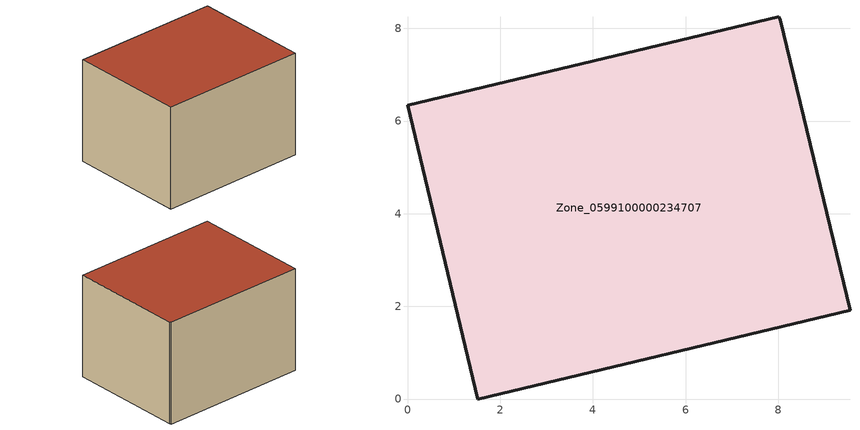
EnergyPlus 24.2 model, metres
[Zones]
Zone_0599100000234707
 floor ground (C_G): 8.01,8.24 8.05,8.19 9.55,1.92 1.52,0 0,6.34 z0
 wall outside (C_F): 1.52,0 9.55,1.92 8.05,8.19 8.01,8.24 0,6.34 1.52,0 z0:5.72
 roof outside (C_R): 0,6.34 1.52,0 9.55,1.92 8.05,8.19 8.01,8.24 z5.72
[BUILDING]
Pand.0599100000234707: North Axis=0; Terrain=City; Loads Convergence Tolerance Value=0.04; Temperature Convergence Tolerance Value=0.4; Solar Distribution=FullExterior; Maximum Number of Warmup Days=25; Minimum Number of Warmup Days=1
[Site:Location]
Rotterdam.The.Hague.AP_ZH_NLD Design_Conditions: Latitude=51.96; Longitude=4.45; Time Zone=1; Elevation=-4.5
[SITE:GROUNDTEMPERATURE:BUILDINGSURFACE]
18, 18, 18, 18, 18, 18, 18, 18, 18, 18, 18, 18
[MATERIAL] Thermal Absorptance=0.9; Solar Absorptance=0.7; Visible Absorptance=0.7
Name | Roughness | Thickness | Conductivity | Density | Specific Heat
G.TI.1965-1974 | MediumSmooth | 0.15 | 0.882353 | 540 | 1210
F.TI.1965-1974 | Rough | 0.3 | 0.697674 | 1920 | 840
R.TI.1965-1974 | MediumRough | 0.2 | 0.232558 | 1500 | 1000
[CONSTRUCTION]
C_G: G.TI.1965-1974
C_F: F.TI.1965-1974
C_R: R.TI.1965-1974
[ZONE]
Zone_0599100000234707: Type=1; Multiplier=1; Ceiling Height=Autocalculate; Volume=Autocalculate; Floor Area=autocalculate; Part of Total Floor Area=Yes
[ZONEINFILTRATION:DESIGNFLOWRATE]
Infil_Zone_0599100000234707: Zone or ZoneList or Space or SpaceList=Zone_0599100000234707; Schedule=AlwaysOn; Design Flow Rate Calculation Method=Flow/Area; Flow Rate per Floor Area=0.003; Constant Term Coefficient=1; Temperature Term Coefficient=0; Velocity Term Coefficient=0; Velocity Squared Term Coefficient=0
[HVACTEMPLATE:ZONE:IDEALLOADSAIRSYSTEM]
Zone_0599100000234707: Maximum Heating Supply Air Temperature=50; Minimum Cooling Supply Air Temperature=13; Maximum Heating Supply Air Humidity Ratio=0.0156; Minimum Cooling Supply Air Humidity Ratio=0.0077; Heating Limit=NoLimit; Cooling Limit=NoLimit; Dehumidification Control Type=ConstantSensibleHeatRatio; Cooling Sensible Heat Ratio=0.7; Dehumidification Setpoint=60; Humidification Control Type=None; Humidification Setpoint=30; Outdoor Air Method=None; Outdoor Air Flow Rate per Person=0.00944; Outdoor Air Flow Rate per Zone Floor Area=0; Outdoor Air Flow Rate per Zone=0; Demand Controlled Ventilation Type=None; Outdoor Air Economizer Type=NoEconomizer; Heat Recovery Type=None; Sensible Heat Recovery Effectiveness=0.7; Latent Heat Recovery Effectiveness=0.65
[ZONECONTROL:THERMOSTAT]
ThermostatControl_Zone_0599100000234707: Zone or ZoneList=Zone_0599100000234707; Control Type Schedule=DualSetpointControlType; Control 1=Thermostat_Zone_0599100000234707; Temperature Difference Between Cutout And Setpoint=0
[THERMOSTATSETPOINT:DUALSETPOINT]
Thermostat_Zone_0599100000234707: Heating Setpoint Temperature Schedule=HeatingSetpoint_Zone_0599100000234707; Cooling Setpoint Temperature Schedule=CoolingSetpoint_Zone_0599100000234707
[SCHEDULE:COMPACT]
HeatingSetpoint_Zone_0599100000234707: Through: 12/31, For: AllDays, Until: 24:00, 21
CoolingSetpoint_Zone_0599100000234707: Through: 12/31, For: AllDays, Until: 24:00, 24
DualSetpointControlType: Through: 12/31, For: AllDays, Until: 24:00, 4
AlwaysOn: Through: 12/31, For: AllDays, Until: 24:00, 1
